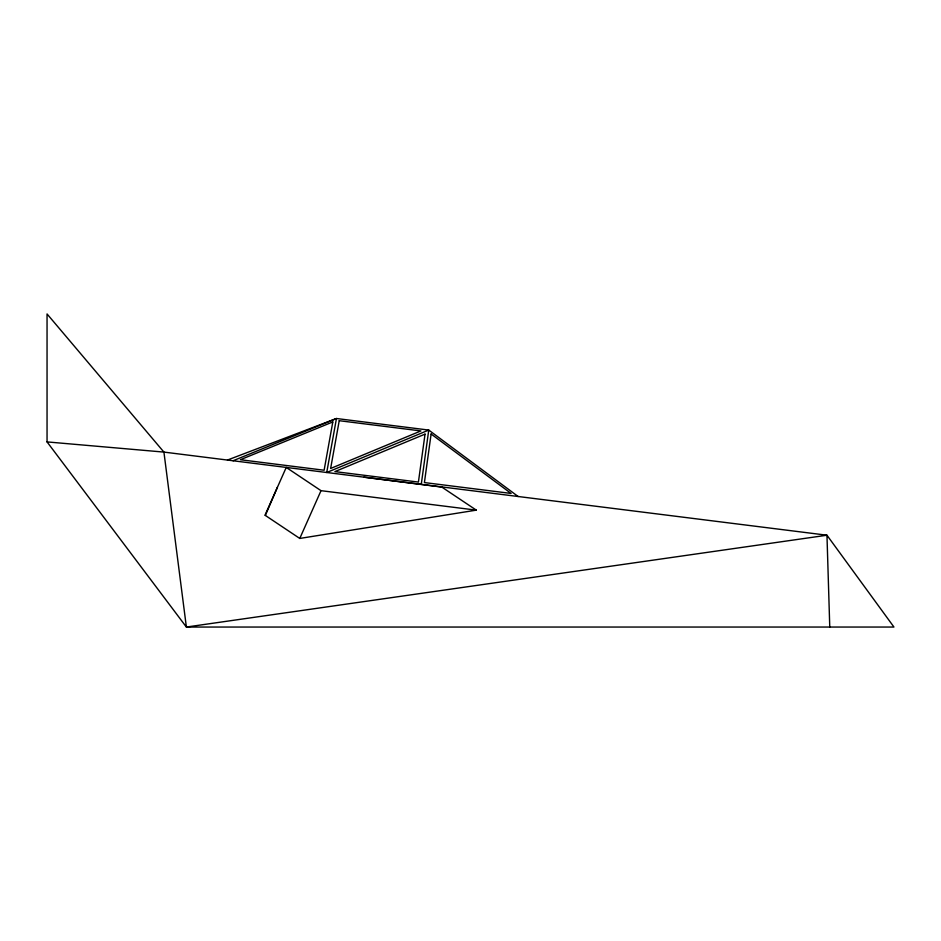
<?xml version="1.0" encoding="UTF-8"?>
<svg xmlns="http://www.w3.org/2000/svg" width="941" height="941" viewBox="0 0 941 941"><rect width="100%" height="100%" fill="white"/><g stroke="black" fill="none" stroke-linecap="round" stroke-linejoin="round"><path stroke-width="1.41" d="M421.262 484.356L428.755 430.072L336.455 418.51L227.44 460.055M265.362 515.445L277.419 487.273M321.022 490.673L286.24 467.43L264.997 515.209L299.779 538.44L321.022 490.673L476.322 510.14L441.541 486.897M233.062 460.761L336.455 418.51L326.727 472.511L428.755 430.072L518.15 496.507M299.779 538.44L476.322 510.14M47.05 441.905L163.922 452.092L826.963 535.217L893.95 627.047L186.377 627.047L47.05 441.905L47.05 313.953L163.922 452.092L186.377 627.047L826.963 535.217L829.762 627.047M363.885 477.169L441.788 487.073M425.038 434.13L418.416 482.074L334.902 471.606L425.038 434.13M431.107 434.001L424.415 482.568L511.092 493.437L431.107 434.001M332.808 421.944L324.116 470.229L240.355 459.726L332.808 421.944M339.231 420.698L330.632 468.477L420.898 430.931L339.231 420.698"/></g></svg>
